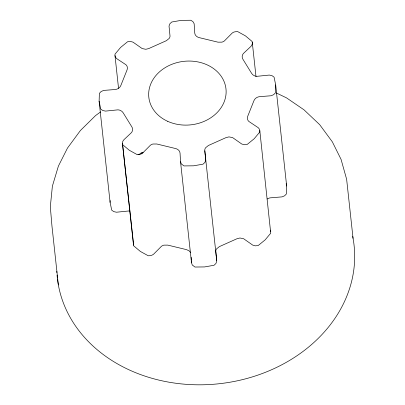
<?xml version="1.0" encoding="UTF-8"?>
<svg xmlns="http://www.w3.org/2000/svg" width="405" height="405" viewBox="0 0 405 405"><rect width="100%" height="100%" fill="white"/><g stroke="black" fill="none" stroke-linecap="round" stroke-linejoin="round"><path stroke-width="0.61" d="M129.676 211.051A5.959 4.906 -6.2 0 0 128.729 210.975L116.473 212.22L113.759 211.623L111.709 210.149L110.099 202.384L99.114 101.265L99.387 93.327L101.154 91.5L103.726 90.411L115.05 89.525C117.465 89.353 119.855 87.895 120.796 85.607L127.064 69.903L127.418 68.278L127.195 66.698A5.959 4.906 -6.2 0 0 125.864 64.684L117.182 58.948C115.592 57.945 114.635 55.976 115.04 54.108L120.599 47.446L127.575 41.75L130.339 41.442L133.012 42.145L142.19 48.58L145.82 49.283L148.681 48.595L166.369 40.692L169.199 38.409A5.959 4.906 -6.2 0 0 170.024 36.141L169.032 26.047L169.872 23.773L171.74 22.017L181.207 20.361L190.806 20.25L192.947 21.637L194.152 23.718L194.749 33.053C194.896 35.432 197.058 37.149 199.25 37.645L217.991 42.171L221.864 42.145A5.959 4.906 -6.2 0 0 224.36 40.961L232.328 32.942L233.938 32.046L236.763 31.509L237.613 31.555L245.445 35.878L252.042 41.411C252.755 43.193 252.138 45.299 250.746 46.57L243.754 53.156C242.084 54.634 241.643 57.282 242.873 59.17L251.692 73.477L252.821 74.783L254.34 75.725A5.959 4.906 -6.2 0 0 257.043 76.312L269.305 75.067L272.018 75.664L274.069 77.137L275.678 84.903L286.659 186.022L286.391 193.965L284.624 195.792L282.052 196.876L269.776 197.893L267.204 198.982M110.099 202.384L110.165 200.551M275.678 84.903L275.405 92.846L273.638 94.674L271.067 95.762L259.742 96.648C257.327 96.82 254.937 98.273 253.996 100.561L247.728 116.27L247.374 117.89L247.597 119.475A5.959 4.906 -6.2 0 0 248.928 121.49L258.299 127.747L259.316 129.043L259.797 130.547L270.737 233.179L265.179 239.841L258.203 245.536L255.439 245.845L252.766 245.141L243.582 238.707L239.957 238.003L237.092 238.692L219.409 246.594L216.574 248.878A5.959 4.906 -6.2 0 0 215.754 251.146L216.746 261.24L215.905 263.513L214.037 265.27L204.571 266.93L194.967 267.037L192.299 265.017L191.509 262.789L180.524 161.671L180.043 153.115C179.896 150.736 177.734 149.025 175.542 148.529L156.801 143.998L152.928 144.023A5.959 4.906 -6.2 0 0 150.432 145.213L142.464 153.232L140.854 154.128L138.029 154.664L137.179 154.614L129.347 150.296L122.75 144.757C122.037 142.98 122.654 140.874 124.046 139.598L131.038 133.017C132.708 131.539 133.149 128.886 131.919 127.003L123.1 112.696L121.971 111.39L120.452 110.444A5.959 4.906 -6.2 0 0 117.749 109.861L105.487 111.107L102.774 110.509L100.724 109.036L99.114 101.265M100.637 111.881L95.575 115.567L80.408 130.511L67.498 148.053L58.411 166.065L52.387 186.143L50.316 206.752L51.951 225.965L58.36 284.948M138.029 154.664L143.127 152.639M276.428 93.018L286.512 97.873L303.968 109.795L319.697 124.679L332.313 141.806L341.066 159.393L346.639 179.293L353.049 238.277M190.633 252.7L189.054 250.811L186.528 249.642L167.786 245.116L163.914 245.141A5.959 4.906 -6.2 0 0 161.413 246.331L153.449 254.345L151.84 255.241L149.01 255.778L148.164 255.732L140.332 251.414L133.736 245.875L122.452 143.279M270.302 230.156L270.783 231.665M286.168 183.632L286.659 186.022M180.524 161.671L181.313 163.898L183.986 165.923L193.585 165.812L203.052 164.157L204.92 162.395L205.76 160.122L204.768 150.032A5.959 4.906 -6.2 0 1 205.593 147.764L208.423 145.481L226.111 137.578L228.972 136.89L232.602 137.594L241.78 144.028L244.453 144.732L247.217 144.418L254.193 138.728L259.752 132.06L259.797 130.547M252.249 42.09L256.006 76.631M204.773 150.827L216.726 260.45M114.995 55.622L118.538 88.28M122.543 144.084L133.523 245.202M191.201 257.286L191.373 260.344M191.438 261.564L191.509 262.789M352.694 236.444A149.263 122.867 -6.2 0 1 225.134 382.983A149.263 122.867 -6.2 0 1 57.434 278.797M57.292 277.557A149.263 122.867 -6.2 0 1 57.059 275.076M56.887 272.585A149.263 122.867 -6.2 0 1 56.821 271.34M140.905 153.024A149.263 122.867 -6.2 0 1 142.616 152.29M167.741 121.348A38.809 31.944 -6.2 0 0 226.132 92.016A38.809 31.944 -6.2 0 0 168.318 65.893A38.809 31.944 -6.2 0 0 167.741 121.348"/></g></svg>
